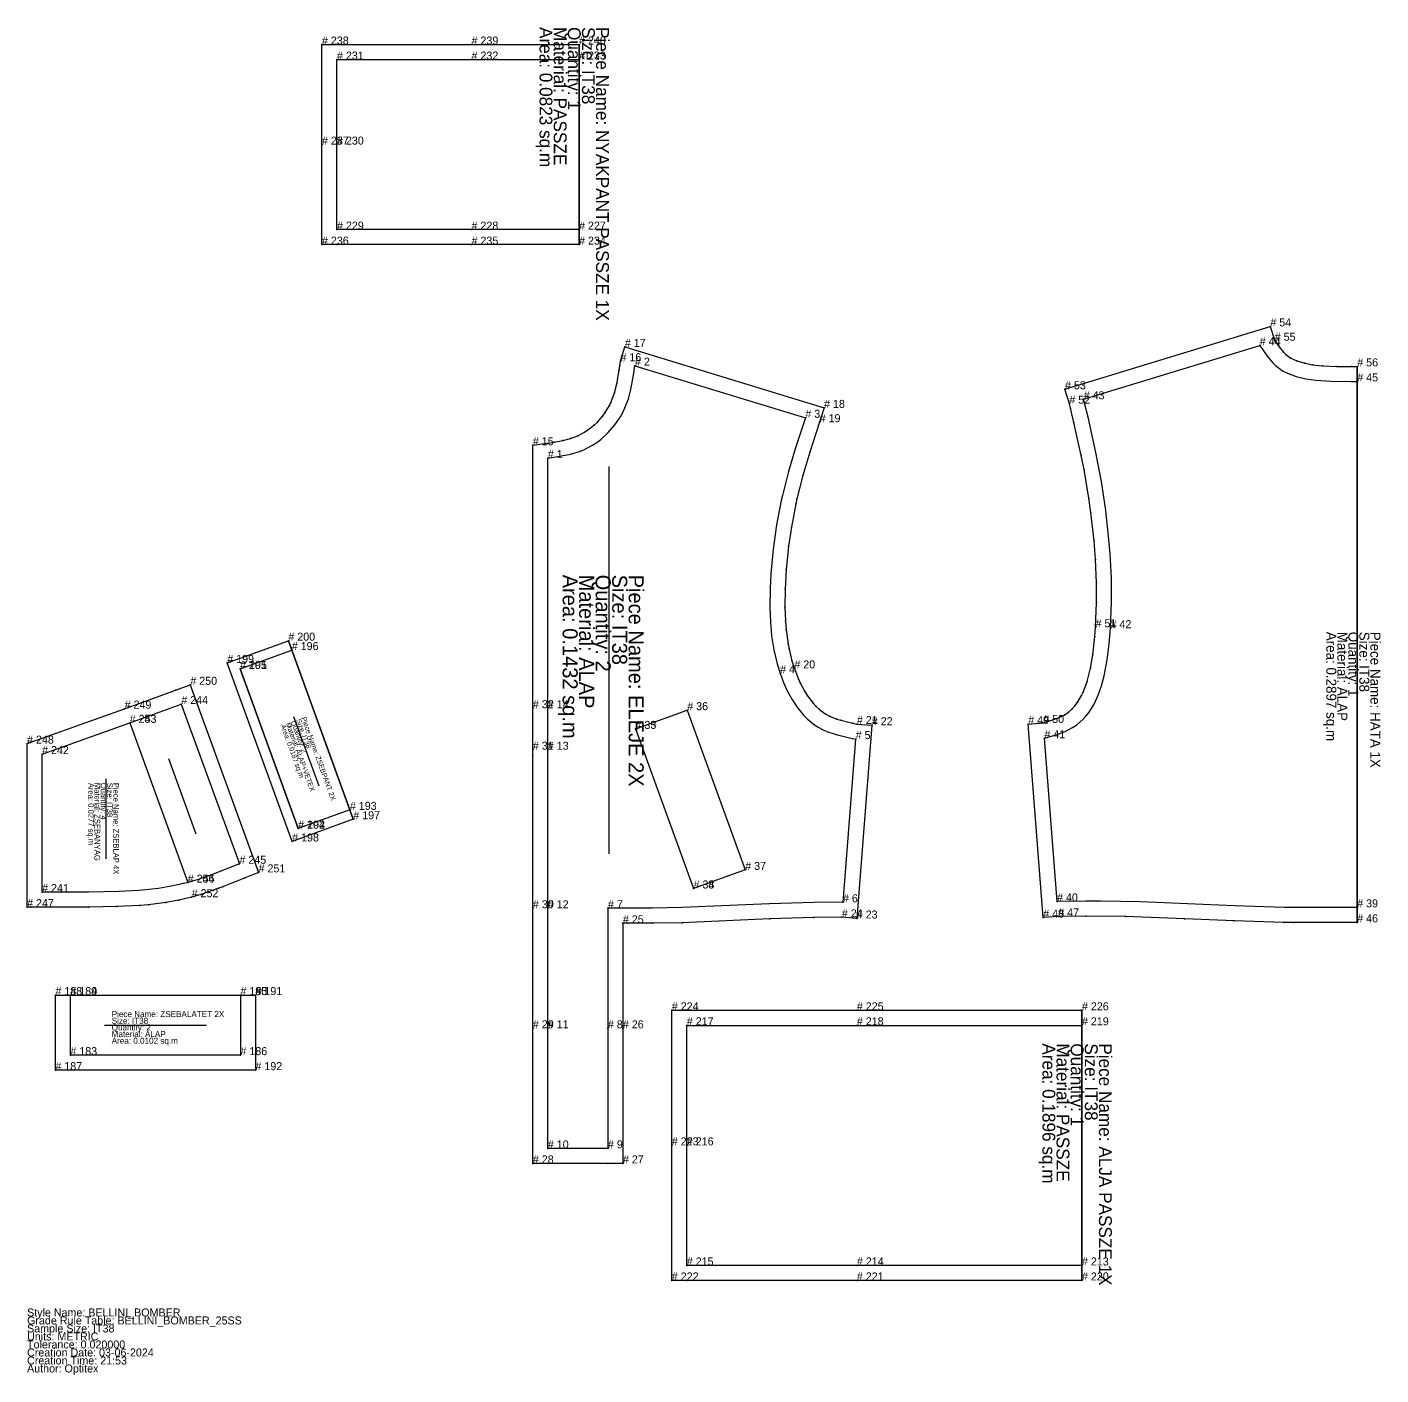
# Model space of a CAD drawing. Header units: metres. Extents: x -2179 to 884, y -608 to 739.
# Drawn here: x -2179 to -826, y -608 to 739 of the extents above; entities that cross this region are included whole.
import ezdxf

# ---------------------------------------------------------------- set-up
doc = ezdxf.new("R2010")
doc.units = ezdxf.units.M

# ---------------------------------------------------------------- blocks, each defined once
blk = doc.blocks.new('1')
at = {"layer": '1'}
blk.add_lwpolyline([(-1673.5, 321.2), (-1652.1, 324.4), (-1643.6, 326.1), (-1636, 328), (-1628.6, 330.7), (-1621.7, 334.3), (-1618.4, 336.5), (-1612, 341.6), (-1609, 344.4), (-1603.6, 350.7), (-1601.1, 354.1), (-1597, 361), (-1595.2, 364.6), (-1591.9, 373.5), (-1589.5, 382.7), (-1587.1, 396.2), (-1585.9, 405.2), (-1581.5, 419.6), (-1382.4, 358.6), (-1386.8, 344.3), (-1396.7, 314.3), (-1403.5, 291), (-1409.5, 267.6), (-1410.6, 262.8), (-1415.1, 239.3), (-1417.9, 220.4), (-1420.3, 196.6), (-1421.4, 177.5), (-1421.6, 159.4), (-1421.1, 145.8), (-1420.3, 136.8), (-1418.3, 122.3), (-1417.4, 117.5), (-1414.5, 105.8), (-1412.1, 98.2), (-1407.9, 87.4), (-1406.3, 83.9), (-1401.6, 75), (-1399, 70.8), (-1393.4, 63.5), (-1390.3, 60.2), (-1387.3, 57.4), (-1384, 54.8), (-1380.5, 52.5), (-1377, 50.6), (-1369.5, 47.6), (-1365.7, 46.4), (-1353.6, 43.5), (-1349.6, 42.6), (-1334.7, 41.4), (-1349.7, -151.8), (-1364.6, -150.6), (-1392.6, -150.8), (-1436.5, -152.1), (-1524.3, -156), (-1553.6, -156.6), (-1583.5, -156.6), (-1583.5, -261.6), (-1583.5, -396.6), (-1673.5, -396.6), (-1673.5, -261.6), (-1673.5, -141.6), (-1673.5, 16.9), (-1673.5, 58.4)], close=True, dxfattribs=at)
at = {"layer": '14'}
blk.add_lwpolyline([(-1658.5, 308.4), (-1644.7, 310.6), (-1635.7, 312.5), (-1626.9, 315.1), (-1622.6, 316.8), (-1618.2, 319), (-1613.9, 321.4), (-1609.7, 324.1), (-1605.7, 327.1), (-1598.3, 333.9), (-1591.7, 341.5), (-1586, 349.8), (-1583.5, 354.1), (-1581.4, 358.6), (-1577.9, 367.6), (-1575.4, 376.9), (-1572.8, 391.2), (-1571.4, 400.8), (-1401.1, 348.7), (-1411, 318.6), (-1418.1, 294.9), (-1424.1, 270.9), (-1425.2, 266.1), (-1429.9, 241.8), (-1433.4, 217.3), (-1435.6, 192.7), (-1436.4, 177.9), (-1436.6, 159.1), (-1436.1, 144.9), (-1434.8, 130.8), (-1432.5, 116.7), (-1429.2, 102.7), (-1426.3, 93.4), (-1422.8, 84.1), (-1418.8, 75.1), (-1414, 66.5), (-1408.6, 58.4), (-1402.5, 51.1), (-1399.2, 47.8), (-1395.7, 44.7), (-1392, 41.9), (-1388.2, 39.4), (-1383.9, 37.2), (-1379.5, 35.2), (-1370.3, 32.1), (-1355.7, 28.6), (-1350.8, 27.5), (-1363.5, -135.6), (-1392.9, -135.8), (-1436.8, -137.1), (-1524.6, -140.9), (-1553.9, -141.6), (-1598.5, -141.6), (-1598.5, -261.6), (-1598.5, -381.6), (-1658.5, -381.6), (-1658.5, -261.6), (-1658.5, -141.6), (-1658.5, 16.9), (-1658.5, 58.4)], close=True, dxfattribs=at)
at = {"layer": '2'}
for p in [(-1581.5, 419.6), (-1585.9, 405.2), (-1571.4, 400.8), (-1382.4, 358.6), (-1401.1, 348.7), (-1386.8, 344.3), (-1673.5, 321.2), (-1658.5, 308.4), (-1412.1, 98.2), (-1426.3, 93.4), (-1673.5, 58.4), (-1658.5, 58.4), (-1519.2, 56.4), (-1349.6, 42.6), (-1334.7, 41.4), (-1570.9, 37.7), (-1570.9, 37.7), (-1350.8, 27.5), (-1673.5, 16.9), (-1658.5, 16.9), (-1461.2, -103.2), (-1512.9, -121.8), (-1512.9, -121.8), (-1673.5, -141.6), (-1658.5, -141.6), (-1598.5, -141.6), (-1363.5, -135.6), (-1583.5, -156.6), (-1364.6, -150.6), (-1349.7, -151.8), (-1673.5, -261.6), (-1658.5, -261.6), (-1598.5, -261.6), (-1583.5, -261.6), (-1658.5, -381.6), (-1598.5, -381.6), (-1673.5, -396.6), (-1583.5, -396.6)]:
    blk.add_point(p, dxfattribs=at)
at = {"layer": '3'}
for p in [(-1587.1, 396.2), (-1586.5, 400.7), (-1589.5, 382.7), (-1591.9, 373.5), (-1601.1, 354.1), (-1597, 361), (-1595.2, 364.6), (-1612, 341.6), (-1609, 344.4), (-1603.6, 350.7), (-1643.6, 326.1), (-1636, 328), (-1628.6, 330.7), (-1621.7, 334.3), (-1618.4, 336.5), (-1652.1, 324.4), (-1396.7, 314.3), (-1403.5, 291), (-1410.6, 262.8), (-1409.5, 267.6), (-1415.1, 239.3), (-1417.9, 220.4), (-1420.3, 196.6), (-1421.4, 177.5), (-1421.6, 159.4), (-1421.1, 145.8), (-1420.3, 136.8), (-1418.3, 122.3), (-1417.4, 117.5), (-1414.5, 105.8), (-1412.1, 98.2), (-1407.9, 87.4), (-1406.3, 83.9), (-1401.6, 75), (-1399, 70.8), (-1393.4, 63.5), (-1390.3, 60.2), (-1387.3, 57.4), (-1384, 54.8), (-1380.5, 52.5), (-1377, 50.6), (-1369.5, 47.6), (-1365.7, 46.4), (-1353.6, 43.5), (-1578.5, -156.6), (-1553.6, -156.6), (-1524.3, -156), (-1436.5, -152.1), (-1392.6, -150.8)]:
    blk.add_point(p, dxfattribs=at)
at = {"layer": '4'}
for p in [(-1658.5, 323.3, 4), (-1658.5, 308.4, 4), (-1412.1, 98.2, 4), (-1426.3, 93.4, 4), (-1673.5, 58.4, 4), (-1658.5, 58.4, 4), (-1658.5, 16.9, 4), (-1673.5, 11.5, 4), (-1673.5, -141.6, 4), (-1658.5, -141.6, 4), (-1673.5, -261.6, 4), (-1658.5, -261.6, 4), (-1598.5, -261.6, 4), (-1583.5, -261.6, 4), (-1658.5, -381.6, 4), (-1598.5, -381.6, 4), (-1658.5, -396.6, 4), (-1598.5, -396.6, 4)]:
    blk.add_point(p, dxfattribs=at)
at = {"layer": '7'}
blk.add_line((-1597.5, 300), (-1597.5, -87.2), dxfattribs=at)
at = {"layer": '8'}
for points in [[(-1570.9, 37.7), (-1519.2, 56.4), (-1461.2, -103.2), (-1512.9, -121.8)], [(-1570.9, 37.7), (-1512.9, -121.8)]]:
    blk.add_lwpolyline(points, dxfattribs=at)
at = {"layer": '1'}
for s, p in [('Area: 0.1432 sq.m', (-1643.7, 191.9)), ('Material: ALAP', (-1627.2, 191.9)), ('Quantity: 2', (-1610.7, 191.9)), ('Size: IT38', (-1594.2, 191.9)), ('Piece Name: ELEJE 2X', (-1577.7, 191.9))]:
    blk.add_text(s, height=15, rotation=270, dxfattribs=at).set_placement(p)
at = {"layer": '2'}
for s, p in [('# 17', (-1581.5, 419.6)), ('# 16', (-1585.9, 405.2)), ('# 2', (-1571.4, 400.8)), ('# 18', (-1382.4, 358.6)), ('# 3', (-1401.1, 348.7)), ('# 19', (-1386.8, 344.3)), ('# 15', (-1673.5, 321.2)), ('# 1', (-1658.5, 308.4)), ('# 4', (-1426.3, 93.4)), ('# 20', (-1412.1, 98.2)), ('# 32', (-1673.5, 58.4)), ('# 14', (-1658.5, 58.4)), ('# 36', (-1519.2, 56.4)), ('# 33', (-1570.9, 37.7)), ('# 35', (-1570.9, 37.7)), ('# 21', (-1349.6, 42.6)), ('# 22', (-1334.7, 41.4)), ('# 5', (-1350.8, 27.5)), ('# 31', (-1673.5, 16.9)), ('# 13', (-1658.5, 16.9)), ('# 37', (-1461.2, -103.2)), ('# 34', (-1512.9, -121.8)), ('# 38', (-1512.9, -121.8)), ('# 30', (-1673.5, -141.6)), ('# 12', (-1658.5, -141.6)), ('# 7', (-1598.5, -141.6)), ('# 6', (-1363.5, -135.6)), ('# 25', (-1583.5, -156.6)), ('# 24', (-1364.6, -150.6)), ('# 23', (-1349.7, -151.8)), ('# 29', (-1673.5, -261.6)), ('# 11', (-1658.5, -261.6)), ('# 8', (-1598.5, -261.6)), ('# 26', (-1583.5, -261.6)), ('# 10', (-1658.5, -381.6)), ('# 9', (-1598.5, -381.6)), ('# 28', (-1673.5, -396.6)), ('# 27', (-1583.5, -396.6))]:
    blk.add_text(s, height=8, dxfattribs=at).set_placement(p)
blk = doc.blocks.new('2')
at = {"layer": '1'}
blk.add_lwpolyline([(-849.5, -155.7), (-912.9, -155.9), (-922.7, -155.7), (-972.3, -154.2), (-1022, -152.1), (-1081.2, -149.8), (-1120.7, -149.4), (-1148.3, -149.7), (-1163.3, -150.9), (-1178.3, 42.5), (-1163.3, 43.7), (-1152.7, 47), (-1145.3, 50), (-1141.8, 51.9), (-1138.1, 54.5), (-1134.7, 57.5), (-1131.5, 61), (-1128.6, 64.9), (-1125.1, 71.1), (-1123.5, 74.3), (-1120.7, 81.5), (-1119.4, 85.2), (-1116.1, 98.3), (-1113.7, 111.6), (-1111.7, 130.1), (-1111, 139.3), (-1110, 163.9), (-1110.1, 183.6), (-1111.1, 207), (-1112.5, 225.7), (-1115.7, 254.1), (-1117.7, 268.3), (-1122.5, 296.9), (-1125.3, 311.1), (-1132.7, 344.1), (-1137.2, 362.8), (-1141.6, 377.2), (-936.3, 440.1), (-931.9, 425.7), (-927.5, 419.6), (-923.2, 414.4), (-920.7, 412.1), (-915.7, 408.4), (-909.8, 405.7), (-901.9, 403.3), (-893.7, 401.7), (-884.2, 400.7), (-869.7, 400.1), (-855.2, 400.1), (-849.4, 400.1)], close=True, dxfattribs=at)
at = {"layer": '14'}
blk.add_lwpolyline([(-849.5, -140.7), (-912.7, -140.9), (-922.4, -140.7), (-972, -139.2), (-1066.1, -135.3), (-1105.7, -134.4), (-1120.6, -134.4), (-1149.5, -134.7), (-1162.2, 28.4), (-1149.4, 32.2), (-1141.4, 35.2), (-1134, 39), (-1130.1, 41.5), (-1126.6, 44.4), (-1123.3, 47.5), (-1120.3, 50.9), (-1117.5, 54.6), (-1112.5, 62.6), (-1108.4, 71.5), (-1105, 80.9), (-1102.3, 90.9), (-1099.3, 106.6), (-1097.3, 122.6), (-1096, 138.4), (-1095, 164.2), (-1095.2, 188.7), (-1096.4, 212.7), (-1097.6, 227.1), (-1100.8, 255.9), (-1105.2, 285.1), (-1110.6, 314.1), (-1118.2, 348), (-1122.9, 367.2), (-946.9, 421.1), (-939.3, 410.3), (-933.8, 403.7), (-930.8, 400.8), (-927.1, 397.9), (-923.3, 395.4), (-919.1, 393.3), (-914.8, 391.5), (-910.3, 389.9), (-900.8, 387.6), (-890.9, 386.2), (-875.6, 385.2), (-855.5, 385.1), (-849.4, 385.1)], close=True, dxfattribs=at)
at = {"layer": '2'}
for p in [(-936.3, 440.1), (-946.9, 421.1), (-931.9, 425.7), (-849.4, 400.1), (-849.4, 385.1), (-1141.6, 377.2), (-1122.9, 367.2), (-1137.2, 362.8), (-1111, 139.3), (-1096, 138.4), (-1178.3, 42.5), (-1163.3, 43.7), (-1162.2, 28.4), (-1149.5, -134.7), (-849.5, -140.7), (-1163.3, -150.9), (-1148.3, -149.7), (-849.5, -155.7)]:
    blk.add_point(p, dxfattribs=at)
at = {"layer": '3'}
for p in [(-927.5, 419.6), (-923.2, 414.4), (-920.7, 412.1), (-915.7, 408.4), (-909.8, 405.7), (-901.9, 403.3), (-893.7, 401.7), (-884.2, 400.7), (-869.7, 400.1), (-855.2, 400.1), (-1136.1, 358.1), (-1132.7, 344.1), (-1125.3, 311.1), (-1122.5, 296.9), (-1117.7, 268.3), (-1115.7, 254.1), (-1112.5, 225.7), (-1111.1, 207), (-1110.1, 183.6), (-1110, 163.9), (-1111, 139.3), (-1111.7, 130.1), (-1113.7, 111.6), (-1116.1, 98.3), (-1120.7, 81.5), (-1119.4, 85.2), (-1125.1, 71.1), (-1123.5, 74.3), (-1138.1, 54.5), (-1134.7, 57.5), (-1131.5, 61), (-1128.6, 64.9), (-1152.7, 47), (-1145.3, 50), (-1141.8, 51.9), (-1143.7, -149.6), (-1120.7, -149.4), (-1081.2, -149.8), (-1022, -152.1), (-972.3, -154.2), (-922.7, -155.7), (-912.9, -155.9)]:
    blk.add_point(p, dxfattribs=at)
at = {"layer": '4'}
for p in [(-849.4, 400.1), (-849.4, 385.1), (-1111, 139.3, 4), (-1096, 138.4, 4), (-849.5, -140.7, 4), (-849.5, -155.7, 4)]:
    blk.add_point(p, dxfattribs=at)
at = {"layer": '6'}
blk.add_line((-849.5, -155.7), (-849.4, 400.1), dxfattribs=at)
at = {"layer": '7'}
blk.add_line((-849.5, 306.4), (-849.5, -144.8), dxfattribs=at)
at = {"layer": '1'}
for s, p in [('Area: 0.2897 sq.m', (-880.3, 134.8)), ('Material: ALAP', (-869.3, 134.8)), ('Quantity: 1', (-858.3, 134.8)), ('Size: IT38', (-847.3, 134.8)), ('Piece Name: HATA 1X', (-836.3, 134.8))]:
    blk.add_text(s, height=10, rotation=270, dxfattribs=at).set_placement(p)
at = {"layer": '2'}
for s, p in [('# 54', (-936.3, 440.1)), ('# 55', (-931.9, 425.7)), ('# 44', (-946.9, 421.1)), ('# 56', (-849.4, 400.1)), ('# 45', (-849.4, 385.1)), ('# 53', (-1141.6, 377.2)), ('# 52', (-1137.2, 362.8)), ('# 43', (-1122.9, 367.2)), ('# 51', (-1111, 139.3)), ('# 42', (-1096, 138.4)), ('# 49', (-1178.3, 42.5)), ('# 50', (-1163.3, 43.7)), ('# 41', (-1162.2, 28.4)), ('# 40', (-1149.5, -134.7)), ('# 39', (-849.5, -140.7)), ('# 48', (-1163.3, -150.9)), ('# 47', (-1148.3, -149.7)), ('# 46', (-849.5, -155.7))]:
    blk.add_text(s, height=8, dxfattribs=at).set_placement(p)
blk = doc.blocks.new('4')
at = {"layer": '1'}
blk.add_lwpolyline([(-2150.8, -303.4), (-2150.8, -228.4), (-2135.8, -228.4), (-1965.8, -228.4), (-1950.8, -228.4), (-1950.8, -303.4)], close=True, dxfattribs=at)
at = {"layer": '14'}
blk.add_lwpolyline([(-2135.8, -288.4), (-2135.8, -228.4), (-1965.8, -228.4), (-1965.8, -288.4)], close=True, dxfattribs=at)
at = {"layer": '2'}
for p in [(-2150.8, -228.4), (-2135.8, -228.4), (-2135.8, -228.4), (-1965.8, -228.4), (-1965.8, -228.4), (-1950.8, -228.4), (-2135.8, -288.4), (-1965.8, -288.4), (-2150.8, -303.4), (-1950.8, -303.4)]:
    blk.add_point(p, dxfattribs=at)
at = {"layer": '7'}
blk.add_line((-2101.8, -258.4), (-1999.8, -258.4), dxfattribs=at)
at = {"layer": '1'}
for s, height, p in [('Size: IT38', 6.06, (-2094.5, -257.1)), ('Piece Name: ZSEBALATET 2X', 6.056, (-2094.5, -250.4)), ('Quantity: 2', 6.056, (-2094.5, -263.7)), ('Material: ALAP', 6.056, (-2094.5, -270.4)), ('Area: 0.0102 sq.m', 6.056, (-2094.5, -277))]:
    blk.add_text(s, height=height, dxfattribs=at).set_placement(p)
at = {"layer": '2'}
for s, p in [('# 188', (-2150.8, -228.4)), ('# 184', (-2135.8, -228.4)), ('# 189', (-2135.8, -228.4)), ('# 185', (-1965.8, -228.4)), ('# 190', (-1965.8, -228.4)), ('# 191', (-1950.8, -228.4)), ('# 183', (-2135.8, -288.4)), ('# 186', (-1965.8, -288.4)), ('# 187', (-2150.8, -303.4)), ('# 192', (-1950.8, -303.4))]:
    blk.add_text(s, height=8, dxfattribs=at).set_placement(p)
blk = doc.blocks.new('5')
at = {"layer": '1'}
blk.add_lwpolyline([(-1853, -52.6), (-1914.1, -74.8), (-1979, 103.7), (-1917.9, 125.9)], close=True, dxfattribs=at)
at = {"layer": '14'}
blk.add_lwpolyline([(-1856.4, -43.2), (-1908.1, -62), (-1966.2, 97.7), (-1914.5, 116.5)], close=True, dxfattribs=at)
at = {"layer": '2'}
for p in [(-1917.9, 125.9), (-1914.5, 116.5), (-1979, 103.7), (-1966.2, 97.7), (-1966.2, 97.7), (-1856.4, -43.2), (-1853, -52.6), (-1908.1, -62), (-1908.1, -62), (-1914.1, -74.8)]:
    blk.add_point(p, dxfattribs=at)
at = {"layer": '4'}
for p in [(-1917.9, 125.9, 4), (-1914.5, 116.5, 4), (-1856.4, -43.2, 4), (-1853, -52.6, 4)]:
    blk.add_point(p, dxfattribs=at)
at = {"layer": '6'}
blk.add_line((-1853, -52.6), (-1917.9, 125.9), dxfattribs=at)
at = {"layer": '7'}
blk.add_line((-1912.6, 50), (-1887.4, -19.3), dxfattribs=at)
at = {"layer": '8'}
blk.add_lwpolyline([(-1966.2, 97.7), (-1908.1, -62)], dxfattribs=at)
at = {"layer": '1'}
for s, p in [('Area: 0.0187 sq.m', (-1925.8, 41.1)), ('Material: ALAP+VETEX', (-1920.6, 43)), ('Quantity: 2', (-1915.5, 44.9)), ('Size: IT38', (-1910.3, 46.7)), ('Piece Name: ZSEBPANT 2X', (-1905.1, 48.6))]:
    blk.add_text(s, height=5, rotation=289.9818, dxfattribs=at).set_placement(p)
at = {"layer": '2'}
for s, p in [('# 200', (-1917.9, 125.9)), ('# 196', (-1914.5, 116.5)), ('# 199', (-1979, 103.7)), ('# 195', (-1966.2, 97.7)), ('# 201', (-1966.2, 97.7)), ('# 193', (-1856.4, -43.2)), ('# 194', (-1908.1, -62)), ('# 202', (-1908.1, -62)), ('# 197', (-1853, -52.6)), ('# 198', (-1914.1, -74.8))]:
    blk.add_text(s, height=8, dxfattribs=at).set_placement(p)
blk = doc.blocks.new('7')
at = {"layer": '1'}
blk.add_lwpolyline([(-1124.6, -513.6), (-1349.6, -513.6), (-1534.6, -513.6), (-1534.6, -378.6), (-1534.6, -243.6), (-1349.6, -243.6), (-1124.6, -243.6)], close=True, dxfattribs=at)
at = {"layer": '14'}
blk.add_lwpolyline([(-1124.6, -498.6), (-1349.6, -498.6), (-1519.6, -498.6), (-1519.6, -378.6), (-1519.6, -258.6), (-1349.6, -258.6), (-1124.6, -258.6)], close=True, dxfattribs=at)
at = {"layer": '2'}
for p in [(-1534.6, -243.6), (-1349.6, -243.6), (-1124.6, -243.6), (-1519.6, -258.6), (-1349.6, -258.6), (-1124.6, -258.6), (-1534.6, -378.6), (-1519.6, -378.6), (-1519.6, -498.6), (-1349.6, -498.6), (-1124.6, -498.6), (-1534.6, -513.6), (-1349.6, -513.6), (-1124.6, -513.6)]:
    blk.add_point(p, dxfattribs=at)
at = {"layer": '4'}
for p in [(-1519.6, -243.6, 4), (-1349.6, -243.6, 4), (-1124.6, -243.6, 4), (-1519.6, -258.6, 4), (-1349.6, -258.6, 4), (-1124.6, -258.6, 4), (-1534.6, -378.6, 4), (-1519.6, -378.6, 4), (-1519.6, -498.6, 4), (-1349.6, -498.6, 4), (-1124.6, -498.6, 4), (-1519.6, -513.6, 4), (-1349.6, -513.6, 4), (-1124.6, -513.6, 4)]:
    blk.add_point(p, dxfattribs=at)
at = {"layer": '6'}
blk.add_line((-1124.6, -513.6), (-1124.6, -243.6), dxfattribs=at)
at = {"layer": '7'}
blk.add_line((-1124.6, -318.8), (-1124.6, -426.8), dxfattribs=at)
at = {"layer": '1'}
for s, height, p in [('Area: 0.1896 sq.m', 12.825, (-1164.1, -276.6)), ('Material: PASSZE', 12.825, (-1150, -276.6)), ('Quantity: 1', 12.825, (-1135.8, -276.6)), ('Size: IT38', 12.83, (-1121.7, -276.6)), ('Piece Name: ALJA PASSZE 1X', 12.825, (-1107.6, -276.6))]:
    blk.add_text(s, height=height, rotation=270, dxfattribs=at).set_placement(p)
at = {"layer": '2'}
for s, p in [('# 224', (-1534.6, -243.6)), ('# 225', (-1349.6, -243.6)), ('# 226', (-1124.6, -243.6)), ('# 217', (-1519.6, -258.6)), ('# 218', (-1349.6, -258.6)), ('# 219', (-1124.6, -258.6)), ('# 223', (-1534.6, -378.6)), ('# 216', (-1519.6, -378.6)), ('# 215', (-1519.6, -498.6)), ('# 214', (-1349.6, -498.6)), ('# 213', (-1124.6, -498.6)), ('# 222', (-1534.6, -513.6)), ('# 221', (-1349.6, -513.6)), ('# 220', (-1124.6, -513.6))]:
    blk.add_text(s, height=8, dxfattribs=at).set_placement(p)
blk = doc.blocks.new('8')
at = {"layer": '1'}
blk.add_lwpolyline([(-1627.3, 521.8), (-1734.8, 521.8), (-1884.3, 521.8), (-1884.3, 621.8), (-1884.3, 721.8), (-1734.8, 721.8), (-1627.3, 721.8)], close=True, dxfattribs=at)
at = {"layer": '14'}
blk.add_lwpolyline([(-1627.3, 536.8), (-1734.8, 536.8), (-1869.3, 536.8), (-1869.3, 621.8), (-1869.3, 706.8), (-1734.8, 706.8), (-1627.3, 706.8)], close=True, dxfattribs=at)
at = {"layer": '2'}
for p in [(-1884.3, 721.8), (-1734.8, 721.8), (-1627.3, 721.8), (-1869.3, 706.8), (-1734.8, 706.8), (-1627.3, 706.8), (-1884.3, 621.8), (-1869.3, 621.8), (-1869.3, 536.8), (-1734.8, 536.8), (-1627.3, 536.8), (-1884.3, 521.8), (-1734.8, 521.8), (-1627.3, 521.8)]:
    blk.add_point(p, dxfattribs=at)
at = {"layer": '4'}
for p in [(-1869.3, 721.8, 4), (-1734.8, 721.8, 4), (-1627.3, 721.8, 4), (-1869.3, 706.8, 4), (-1734.8, 706.8, 4), (-1627.3, 706.8, 4), (-1884.3, 621.8, 4), (-1869.3, 621.8, 4), (-1869.3, 536.8, 4), (-1734.8, 536.8, 4), (-1627.3, 536.8, 4), (-1869.3, 521.8, 4), (-1734.8, 521.8, 4), (-1627.3, 521.8, 4)]:
    blk.add_point(p, dxfattribs=at)
at = {"layer": '6'}
blk.add_line((-1627.3, 521.8), (-1627.3, 721.8), dxfattribs=at)
at = {"layer": '7'}
blk.add_line((-1627.3, 681.7), (-1627.3, 573.7), dxfattribs=at)
at = {"layer": '1'}
for s, height, p in [('Area: 0.0823 sq.m', 12.825, (-1666.8, 739.3)), ('Material: PASSZE', 12.825, (-1652.6, 739.3)), ('Quantity: 1', 12.825, (-1638.5, 739.3)), ('Size: IT38', 12.83, (-1624.4, 739.3)), ('Piece Name: NYAKPANT PASSZE 1X', 12.825, (-1610.3, 739.3))]:
    blk.add_text(s, height=height, rotation=270, dxfattribs=at).set_placement(p)
at = {"layer": '2'}
for s, p in [('# 238', (-1884.3, 721.8)), ('# 239', (-1734.8, 721.8)), ('# 240', (-1627.3, 721.8)), ('# 231', (-1869.3, 706.8)), ('# 232', (-1734.8, 706.8)), ('# 233', (-1627.3, 706.8)), ('# 237', (-1884.3, 621.8)), ('# 230', (-1869.3, 621.8)), ('# 229', (-1869.3, 536.8)), ('# 228', (-1734.8, 536.8)), ('# 227', (-1627.3, 536.8)), ('# 236', (-1884.3, 521.8)), ('# 235', (-1734.8, 521.8)), ('# 234', (-1627.3, 521.8))]:
    blk.add_text(s, height=8, dxfattribs=at).set_placement(p)
blk = doc.blocks.new('9')
at = {"layer": '1'}
blk.add_lwpolyline([(-2179.1, -140.4), (-2179.1, 23), (-2081.6, 57.9), (-2015.9, 81.8), (-1947.7, -105.7), (-1982.8, -119.9), (-1987.3, -121.5), (-2005.4, -127.8), (-2014.6, -130.5), (-2027.4, -133.5), (-2040.3, -135.8), (-2057.6, -138), (-2066.3, -138.7), (-2089.4, -139.9), (-2117.2, -140.4)], close=True, dxfattribs=at)
at = {"layer": '14'}
blk.add_lwpolyline([(-2164.1, -125.4), (-2164.1, 12.5), (-2076.5, 43.8), (-2024.9, 62.6), (-1966.8, -97.1), (-1994.7, -108.3), (-2008.9, -113.2), (-2018.5, -115.9), (-2032.9, -119.3), (-2047.6, -121.7), (-2067.4, -123.8), (-2087.4, -124.9), (-2117.5, -125.4)], close=True, dxfattribs=at)
at = {"layer": '2'}
for p in [(-2015.9, 81.8), (-2081.6, 57.9), (-2024.9, 62.6), (-2076.5, 43.8), (-2076.5, 43.8), (-2179.1, 23), (-2164.1, 12.5), (-1966.8, -97.1), (-1947.7, -105.7), (-2018.5, -115.9), (-2018.5, -115.9), (-2164.1, -125.4), (-2014.6, -130.5), (-2179.1, -140.4)]:
    blk.add_point(p, dxfattribs=at)
at = {"layer": '3'}
for p in [(-2081.6, 57.9), (-1987.3, -121.5), (-1982.8, -119.9), (-2027.4, -133.5), (-2014.6, -130.5), (-2005.4, -127.8), (-2174.3, -140.4), (-2117.2, -140.4), (-2089.4, -139.9), (-2066.3, -138.7), (-2057.6, -138), (-2040.3, -135.8)]:
    blk.add_point(p, dxfattribs=at)
at = {"layer": '4'}
for p in [(-2030, 76.7, 4), (-2024.9, 62.6, 4), (-1966.8, -97.1, 4), (-1961.3, -111.3, 4)]:
    blk.add_point(p, dxfattribs=at)
at = {"layer": '7'}
blk.add_line((-2100.4, -12.1), (-2100.4, -92.1), dxfattribs=at)
at = {"layer": '8'}
blk.add_line((-2037.7, 8), (-2010.4, -67.2), dxfattribs=at)
blk.add_lwpolyline([(-2076.5, 43.8), (-2018.5, -115.9)], dxfattribs=at)
at = {"layer": '1'}
for s, p in [('Area: 0.0277 sq.m', (-2118, -16.2)), ('Material: ZSEBANYAG', (-2111.7, -16.2)), ('Quantity: 4', (-2105.5, -16.2)), ('Size: IT38', (-2099.2, -16.2)), ('Piece Name: ZSEBLAP 4X', (-2092.9, -16.2))]:
    blk.add_text(s, height=5.7, rotation=270, dxfattribs=at).set_placement(p)
at = {"layer": '2'}
for s, p in [('# 250', (-2015.9, 81.8)), ('# 244', (-2024.9, 62.6)), ('# 249', (-2081.6, 57.9)), ('# 243', (-2076.5, 43.8)), ('# 253', (-2076.5, 43.8)), ('# 248', (-2179.1, 23)), ('# 242', (-2164.1, 12.5)), ('# 245', (-1966.8, -97.1)), ('# 246', (-2018.5, -115.9)), ('# 254', (-2018.5, -115.9)), ('# 251', (-1947.7, -105.7)), ('# 241', (-2164.1, -125.4)), ('# 247', (-2179.1, -140.4)), ('# 252', (-2014.6, -130.5))]:
    blk.add_text(s, height=8, dxfattribs=at).set_placement(p)

msp = doc.modelspace()

# ---------------------------------------------------------------- block references
at = {"layer": '1'}
for name in ['8', '2', '1', '5', '9', '4', '7']:
    msp.add_blockref(name, (0, 0), dxfattribs=at)

# ---------------------------------------------------------------- texts
for s, p in [('Style Name: BELLINI_BOMBER', (-2179.1, -549.6)), ('Grade Rule Table: BELLINI_BOMBER_25SS', (-2179.1, -557.6)), ('Sample Size: IT38', (-2179.1, -565.6)), ('Units: METRIC', (-2179.1, -573.6)), ('Tolerance: 0.020000', (-2179.1, -581.6)), ('Creation Date: 03-06-2024', (-2179.1, -589.6)), ('Creation Time: 21:53', (-2179.1, -597.6)), ('Author: Optitex', (-2179.1, -605.6))]:
    msp.add_text(s, height=8, dxfattribs=at).set_placement(p)

doc.saveas('drawing.dxf')
